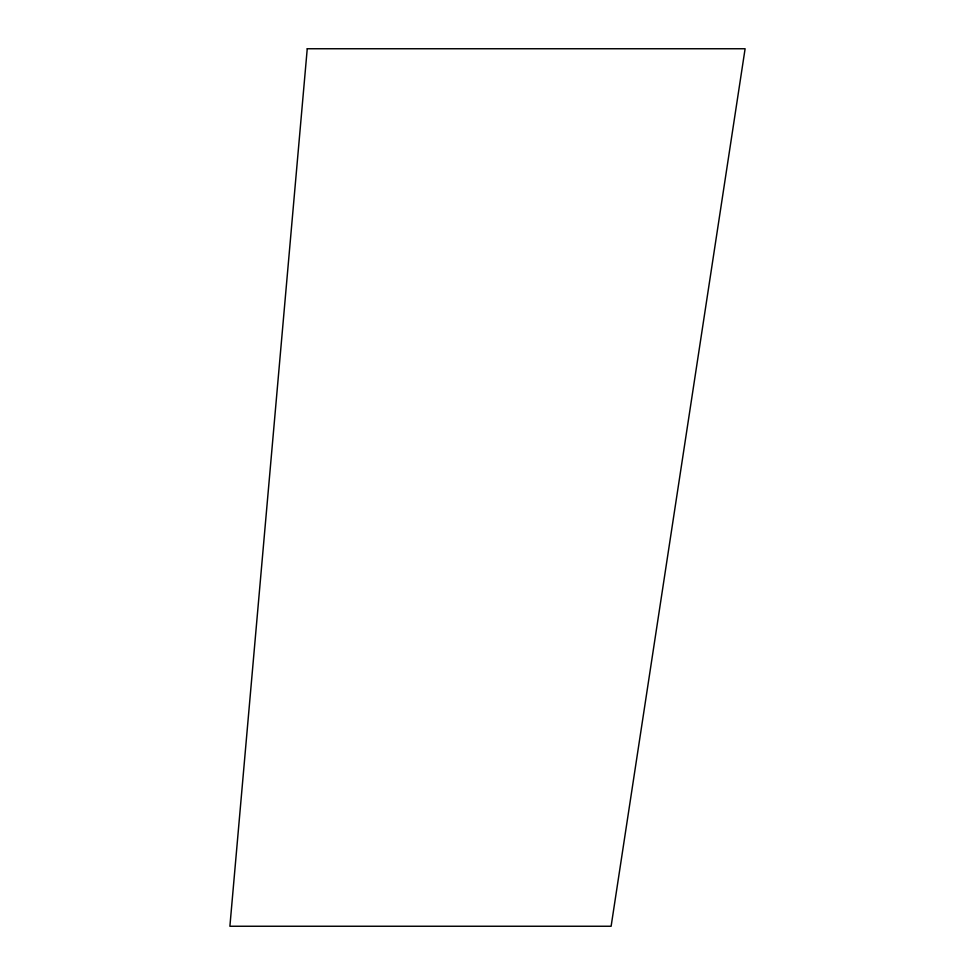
<?xml version="1.0" encoding="UTF-8"?>
<svg xmlns="http://www.w3.org/2000/svg" width="975" height="975" viewBox="0 0 975 975"><rect width="100%" height="100%" fill="white"/><g stroke="black" fill="none" stroke-linecap="round" stroke-linejoin="round"><path stroke-width="1.46" d="M307.247 48.75L229.893 926.25L611.118 926.25L745.107 48.75L307.247 48.75"/></g></svg>
